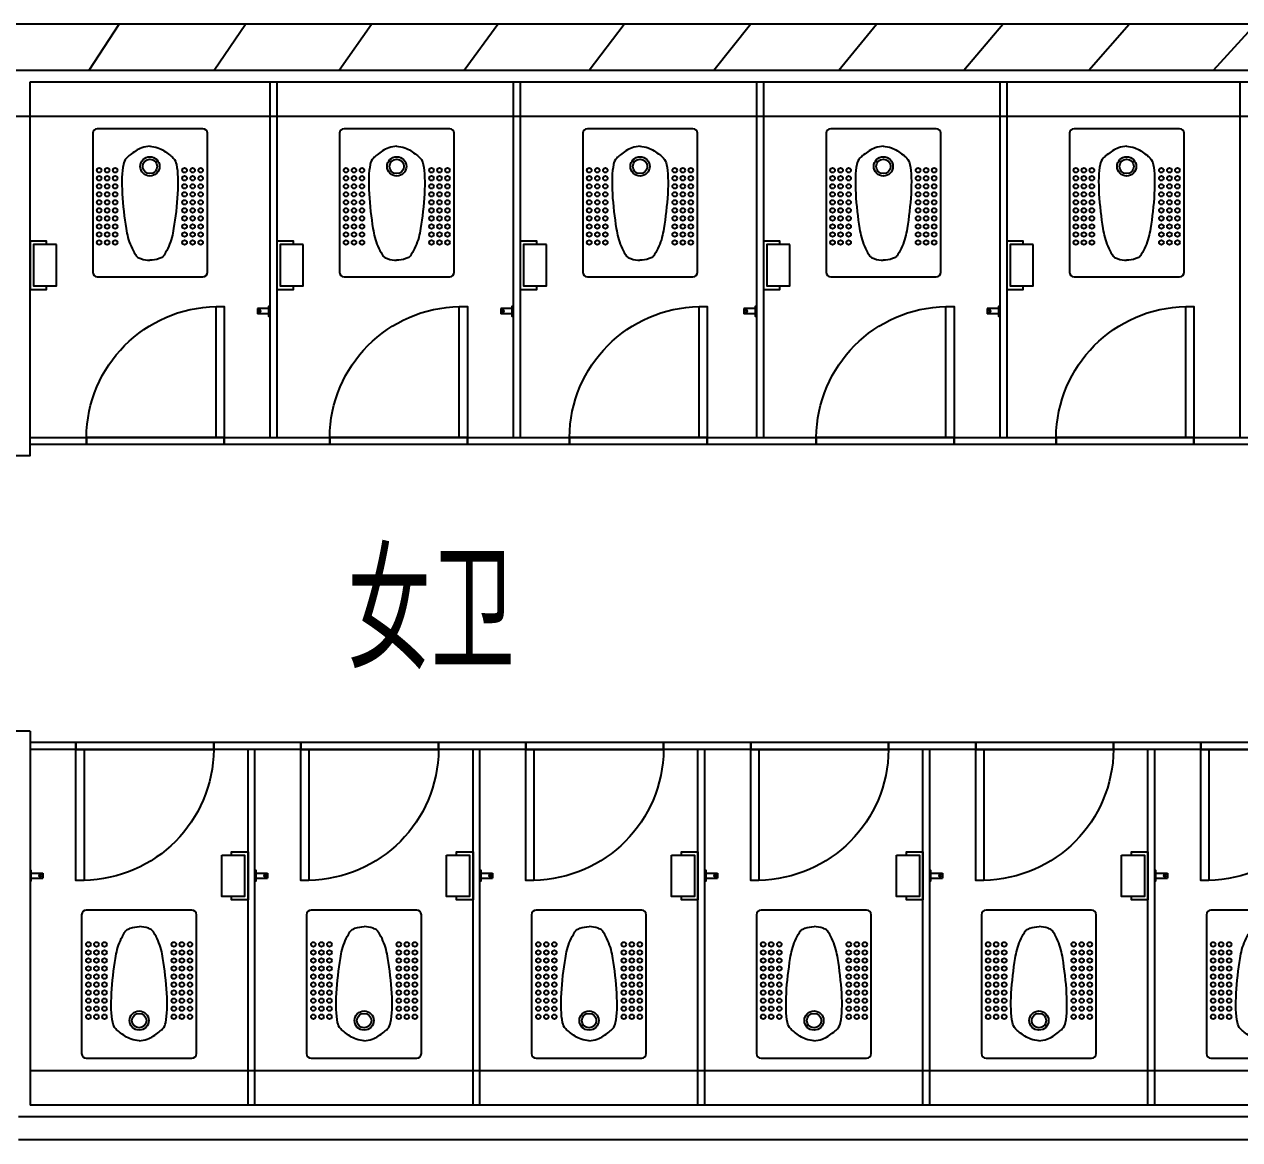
# Model space of a CAD drawing. Header units: inches. Extents: x 0 to 1813292486, y 0 to 3473589894.
# Drawn here: x 600608731 to 600614026, y 3473283558 to 3473288418 of the extents above; entities that cross this region are included whole.
import ezdxf

# ---------------------------------------------------------------- set-up
doc = ezdxf.new("R2010")
doc.units = ezdxf.units.IN
doc.header["$LTSCALE"] = 1000
doc.header["$MEASUREMENT"] = 0
doc.set_wipeout_variables(frame=1)
doc.linetypes.add('AX-MALL-GIRD-200$0$DOTE', pattern=[2.4200000000000004, 2, -0.2, 0.02, -0.2])
for name, color, linetype in [('A-Anno-Note', 241, 'Continuous'), ('AX-MALL-DIM-P02$0$A-Detl-Thin', 131, 'Continuous'), ('AX-MALL-GIRD-200$0$A-Grid', 222, 'AX-MALL-GIRD-200$0$DOTE'), ('AX-MALL-P02-200$0$A-Anno-Note', 241, 'Continuous'), ('AX-MALL-WALL-P02$0$A-Anno-Note', 241, 'Continuous'), ('AX-MALL-WALL-P02-QT$0$A-Anno-Note', 241, 'Continuous'), ('AX-MALL-WALL-P02-QT$0$A-Wall', 2, 'Continuous'), ('AX-MALL-WALL-P02-QT$0$A-Wall-Patt', 13, 'Continuous'), ('AX-MALL-WALL-P02-QT$0$A-Wind', 4, 'Continuous'), ('AX-MALL-WALL-P02-QT$0$AX-MALL-WALL-P01-QT$0$AX-MALL-WALL-P01-QT$0$FC--FURN', 40, 'Continuous'), ('AX-MALL-WALL-P02-QT$0$AX-MALL-WALL-P01-QT$0$AX-MALL-WALL-P01-QT$0$FF--FIXT（洁具、厨具）', 31, 'Continuous'), ('AX-MALL-WALL-P02-QT$0$AX-MALL-WALL-P01-QT$0$AX-MALL-WALL-P01-QT$0$FF--FURN_SF(固定家俱)', 40, 'Continuous'), ('AX-MALL-WALL-P02-QT$0$AX-MALL-WALL-P01-QT$0$AX-MALL-WALL-P01-QT$0$FF-DOOR（平面门）', 70, 'Continuous'), ('AX-MALL-WALL-P02-QT$0$AX-MALL-WALL-P02-QT$0$AX-MALL-WALL-P01-QT$0$AR--WALL-1（装饰增加墙体）', 150, 'Continuous'), ('AX-MALL-WALL-P02-QT$0$AX-MALL-WALL-P02-QT$0$AX-MALL-WALL-P01-QT$0$FC--FURN', 40, 'Continuous'), ('AX-MALL-WALL-P02-QT$0$AX-MALL-WALL-P02-QT$0$AX-MALL-WALL-P01-QT$0$FF--FIXT（洁具、厨具）', 31, 'Continuous'), ('AX-MALL-WALL-P02-QT$0$AX-MALL-WALL-P02-QT$0$AX-MALL-WALL-P01-QT$0$FF--FURN_SF(固定家俱)', 40, 'Continuous'), ('AX-MALL-WALL-P02-QT$0$AX-MALL-WALL-P02-QT$0$AX-MALL-WALL-P01-QT$0$FF-DOOR（平面门）', 70, 'Continuous'), ('AX-MALL-WALL-P02-QT$0$AX-MALL-WALL-P02-QT$0$AX-MALL-WALL-P01-QT$0$FF-装饰完成面', 30, 'Continuous'), ('AX-MALL-WORD-P02$0$A-Anno-Note', 241, 'Continuous'), ('AX-MALL-ZTKD-P02$0$A-Anno-Note', 241, 'Continuous')]:
    doc.layers.add(name, color=color, linetype=linetype)
doc.styles.add('AX-MALL-WORD-P02$0$STANDARD', font='gbenor.shx', dxfattribs={"bigfont": 'gbcbig.shx'})

# ---------------------------------------------------------------- blocks, each defined once
blk = doc.blocks.new('AX-MALL-WORD-P02')
at = {"layer": 'AX-MALL-WORD-P02$0$A-Anno-Note', "style": 'AX-MALL-WORD-P02$0$STANDARD'}
blk.add_text('女卫', height=506.3829787234042, rotation=339.5681613092015, dxfattribs=at).set_placement((600437161.8079875, 3473130231.835249))
blk = doc.blocks.new('AX-MALL-GIRD-200')
at = {"layer": 'AX-MALL-GIRD-200$0$A-Grid'}
blk.add_line((600244912.440112, 3473204422.954183), (600602808.4442104, 3473071096.1909), dxfattribs=at)
blk = doc.blocks.new('AX-MALL-WALL-P02-QT$0$AX-MALL-WALL-P02-QT$0$AX-MALL-WALL-P01-QT$0$ewfd')
at = {"color": 250}
blk.add_wipeout([(323302.6650249958, 466314.476409029), (323298.66332251864, 466314.88083868043), (323294.8776801148, 466316.0547571024), (323291.4435677846, 466317.9210806403), (323288.5228893721, 466320.33427340526), (323286.08336799627, 466323.29389360757), (323284.17001375026, 466326.8649335461), (323283.0009077253, 466330.8264101287), (323282.6650249958, 466334.476409029), (323282.6650249958, 466939.476409029), (323283.0420671921, 466943.34157746437), (323284.3234099986, 466947.45043933333), (323286.02257478185, 466950.568246157), (323288.5228893721, 466953.6185446527), (323291.46228950284, 466956.0444118499), (323294.8884147194, 466957.902595086), (323298.6645358611, 466959.0722271207), (323302.28252805094, 466959.47275109665), (323762.6650249958, 466959.476409029), (323766.52946304274, 466959.09951068443), (323770.24132166675, 466957.985858744), (323773.9191480949, 466956.0095488781), (323776.80716061953, 466953.6185446527), (323779.311224187, 466950.5626190435), (323781.16109574045, 466947.0853095415), (323782.277100065, 466943.3964232483), (323782.6650249958, 466939.476409029), (323782.6634575456, 466334.2260182323), (323782.25036350096, 466330.4249258885), (323781.12287244765, 466326.7752488927), (323779.27045070205, 466323.329219378), (323776.80716061953, 466320.33427340526), (323773.76255693275, 466317.8377556908), (323770.22400144854, 466315.95987925184), (323766.41464420885, 466314.8310442892), (323762.6650249958, 466314.476409029)], dxfattribs=at)
blk.add_lwpolyline([(323282.6650249958, 466939.476409029), (323282.6650249958, 466334.476409029, 0.414213562373095), (323302.6650249958, 466314.476409029), (323762.6650249958, 466314.476409029, 0.414213562373095), (323782.6650249958, 466334.476409029), (323782.6650249958, 466939.476409029, 0.414213562373095), (323762.6650249958, 466959.476409029), (323302.6650249958, 466959.476409029, 0.414213562373095)], format="xyb", close=True)
blk.add_lwpolyline([(323282.6650249958, 466939.476409029), (323282.6650249958, 466334.476409029, 0.414213562373095), (323302.6650249958, 466314.476409029), (323762.6650249958, 466314.476409029, 0.414213562373095), (323782.6650249958, 466334.476409029), (323782.6650249958, 466939.476409029, 0.414213562373095), (323762.6650249958, 466959.476409029), (323302.6650249958, 466959.476409029, 0.414213562373095)], format="xyb", close=True)
at = {"color": 251}
for centre, radius in [((323531.9863792658, 466795.3876582197), 41.94557274732505), ((323531.9863792658, 466795.3876582197), 41.94557274732505), ((323531.9863792658, 466795.3876582197), 31.45923512725858), ((323531.9863792658, 466795.3876582197), 31.45923512725858), ((323310.7681113989, 466778.643245542), 10), ((323310.7681113989, 466778.643245542), 10), ((323345.7681113989, 466778.643245542), 10), ((323345.7681113989, 466778.643245542), 10), ((323380.7681113989, 466778.643245542), 10), ((323380.7681113989, 466778.643245542), 10), ((323683.2046471327, 466778.643245542), 10), ((323683.2046471327, 466778.643245542), 10), ((323718.2046471327, 466778.643245542), 10), ((323718.2046471327, 466778.643245542), 10), ((323753.2046471327, 466778.643245542), 10), ((323753.2046471327, 466778.643245542), 10), ((323310.7681113989, 466743.643245542), 10), ((323310.7681113989, 466743.643245542), 10), ((323310.7681113989, 466708.643245542), 10), ((323310.7681113989, 466708.643245542), 10), ((323345.7681113989, 466743.643245542), 10), ((323345.7681113989, 466743.643245542), 10), ((323345.7681113989, 466708.643245542), 10), ((323345.7681113989, 466708.643245542), 10), ((323380.7681113989, 466743.643245542), 10), ((323380.7681113989, 466743.643245542), 10), ((323380.7681113989, 466708.643245542), 10), ((323380.7681113989, 466708.643245542), 10), ((323683.2046471327, 466743.643245542), 10), ((323683.2046471327, 466743.643245542), 10), ((323683.2046471327, 466708.643245542), 10), ((323683.2046471327, 466708.643245542), 10), ((323718.2046471327, 466743.643245542), 10), ((323718.2046471327, 466743.643245542), 10), ((323718.2046471327, 466708.643245542), 10), ((323718.2046471327, 466708.643245542), 10), ((323753.2046471327, 466743.643245542), 10), ((323753.2046471327, 466743.643245542), 10), ((323753.2046471327, 466708.643245542), 10), ((323753.2046471327, 466708.643245542), 10), ((323310.7681113989, 466673.643245542), 10), ((323310.7681113989, 466673.643245542), 10), ((323310.7681113989, 466638.643245542), 10), ((323310.7681113989, 466638.643245542), 10), ((323345.7681113989, 466673.643245542), 10), ((323345.7681113989, 466673.643245542), 10), ((323345.7681113989, 466638.643245542), 10), ((323345.7681113989, 466638.643245542), 10), ((323380.7681113989, 466673.643245542), 10), ((323380.7681113989, 466673.643245542), 10), ((323380.7681113989, 466638.643245542), 10), ((323380.7681113989, 466638.643245542), 10), ((323683.2046471327, 466673.643245542), 10), ((323683.2046471327, 466673.643245542), 10), ((323683.2046471327, 466638.643245542), 10), ((323683.2046471327, 466638.643245542), 10), ((323718.2046471327, 466673.643245542), 10), ((323718.2046471327, 466673.643245542), 10), ((323718.2046471327, 466638.643245542), 10), ((323718.2046471327, 466638.643245542), 10), ((323753.2046471327, 466673.643245542), 10), ((323753.2046471327, 466673.643245542), 10), ((323753.2046471327, 466638.643245542), 10), ((323753.2046471327, 466638.643245542), 10), ((323310.7681113989, 466603.643245542), 10), ((323310.7681113989, 466603.643245542), 10), ((323345.7681113989, 466603.643245542), 10), ((323345.7681113989, 466603.643245542), 10), ((323380.7681113989, 466603.643245542), 10), ((323380.7681113989, 466603.643245542), 10), ((323683.2046471327, 466603.643245542), 10), ((323683.2046471327, 466603.643245542), 10), ((323718.2046471327, 466603.643245542), 10), ((323718.2046471327, 466603.643245542), 10), ((323753.2046471327, 466603.643245542), 10), ((323753.2046471327, 466603.643245542), 10), ((323310.7681113989, 466568.643245542), 10), ((323310.7681113989, 466568.643245542), 10), ((323310.7681113989, 466533.643245542), 10), ((323310.7681113989, 466533.643245542), 10), ((323345.7681113989, 466568.643245542), 10), ((323345.7681113989, 466568.643245542), 10), ((323345.7681113989, 466533.643245542), 10), ((323345.7681113989, 466533.643245542), 10), ((323380.7681113989, 466568.643245542), 10), ((323380.7681113989, 466568.643245542), 10), ((323380.7681113989, 466533.643245542), 10), ((323380.7681113989, 466533.643245542), 10), ((323683.2046471327, 466568.643245542), 10), ((323683.2046471327, 466568.643245542), 10), ((323683.2046471327, 466533.643245542), 10), ((323683.2046471327, 466533.643245542), 10), ((323718.2046471327, 466568.643245542), 10), ((323718.2046471327, 466568.643245542), 10), ((323718.2046471327, 466533.643245542), 10), ((323718.2046471327, 466533.643245542), 10), ((323753.2046471327, 466568.643245542), 10), ((323753.2046471327, 466568.643245542), 10), ((323753.2046471327, 466533.643245542), 10), ((323753.2046471327, 466533.643245542), 10), ((323310.7681113989, 466498.643245542), 10), ((323310.7681113989, 466498.643245542), 10), ((323345.7681113989, 466498.643245542), 10), ((323345.7681113989, 466498.643245542), 10), ((323380.7681113989, 466498.643245542), 10), ((323380.7681113989, 466498.643245542), 10), ((323683.2046471327, 466498.643245542), 10), ((323683.2046471327, 466498.643245542), 10), ((323718.2046471327, 466498.643245542), 10), ((323718.2046471327, 466498.643245542), 10), ((323753.2046471327, 466498.643245542), 10), ((323753.2046471327, 466498.643245542), 10), ((323310.7681113989, 466463.643245542), 10), ((323310.7681113989, 466463.643245542), 10), ((323345.7681113989, 466463.643245542), 10), ((323345.7681113989, 466463.643245542), 10), ((323380.7681113989, 466463.643245542), 10), ((323380.7681113989, 466463.643245542), 10), ((323683.2046471327, 466463.643245542), 10), ((323683.2046471327, 466463.643245542), 10), ((323718.2046471327, 466463.643245542), 10), ((323718.2046471327, 466463.643245542), 10), ((323753.2046471327, 466463.643245542), 10), ((323753.2046471327, 466463.643245542), 10)]:
    blk.add_circle(centre, radius, dxfattribs=at)
for points in [[(323532.6650248766, 466883.8638216704), (323520.4717212916, 466882.2286032736), (323488.4597207308, 466877.707044959), (323456.0975703001, 466853.6599709837), (323422.9914146662, 466827.120705098), (323400.9047311546, 466758.5660919397), (323414.4005647899, 466603.1887380629), (323437.4916673899, 466472.9993421583), (323456.4092613461, 466429.9087465851), (323476.310454011, 466399.6364177166), (323500.2832683325, 466389.5506935481), (323519.2872260809, 466386.2547661074), (323531.2312737703, 466386.1751430504)], [(323532.6650248766, 466883.8638216704), (323520.4717212916, 466882.2286032736), (323488.4597207308, 466877.707044959), (323456.0975703001, 466853.6599709837), (323422.9914146662, 466827.120705098), (323400.9047311546, 466758.5660919397), (323414.4005647899, 466603.1887380629), (323437.4916673899, 466472.9993421583), (323456.4092613461, 466429.9087465851), (323476.310454011, 466399.6364177166), (323500.2832683325, 466389.5506935481), (323519.2872260809, 466386.2547661074), (323531.2312737703, 466386.1751430504)], [(323531.2312737703, 466883.8638216704), (323543.4245773553, 466882.2286032736), (323575.4365779161, 466877.707044959), (323607.7987283468, 466853.6599709837), (323640.9048839808, 466827.120705098), (323662.9915674924, 466758.5660919397), (323649.495733857, 466603.1887380629), (323626.4046312571, 466472.9993421583), (323607.4870373008, 466429.9087465851), (323587.585844636, 466399.6364177166), (323563.6130303144, 466389.5506935481), (323544.609072566, 466386.2547661074), (323531.2312737703, 466386.1751430504)], [(323531.2312737703, 466883.8638216704), (323543.4245773553, 466882.2286032736), (323575.4365779161, 466877.707044959), (323607.7987283468, 466853.6599709837), (323640.9048839808, 466827.120705098), (323662.9915674924, 466758.5660919397), (323649.495733857, 466603.1887380629), (323626.4046312571, 466472.9993421583), (323607.4870373008, 466429.9087465851), (323587.585844636, 466399.6364177166), (323563.6130303144, 466389.5506935481), (323544.609072566, 466386.2547661074), (323531.2312737703, 466386.1751430504)]]:
    blk.add_open_spline(points, degree=3, knots=[1.440812088750235, 1.440812088750235, 1.440812088750235, 1.440812088750235, 37.88296620825651, 97.35998109031364, 119.2773576006894, 162.7981170504426, 436.8467338138964, 475.3307935418813, 551.816729635075, 564.080937783323, 580.9239073624212, 621.6792270419107, 621.6792270419107, 621.6792270419107, 621.6792270419107])
blk = doc.blocks.new('AX-MALL-WALL-P02-QT$0$AX-MALL-WALL-P02-QT$0$AX-MALL-WALL-P01-QT$0$6栋二层平面图$0$t.holder')
blk.add_lwpolyline([(-171563.1068744659, -4429.84042078245), (-171563.1068744659, -4444.840420782449), (-171491.2254905701, -4444.840420782449), (-171491.2254900932, -4234.840420782449), (-171563.1068739891, -4234.840420782449), (-171563.1068744659, -4249.84042078245)])
blk.add_lwpolyline([(-171606.22549057, -4429.84042078245), (-171506.2254905701, -4429.84042078245), (-171506.2254905701, -4249.84042078245), (-171606.22549057, -4249.84042078245)], close=True)
blk = doc.blocks.new('AX-MALL-WALL-P02-QT$0$AX-MALL-WALL-P02-QT$0$AX-MALL-WALL-P01-QT$0$A$C25F07B65')
at = {"color": 1}
blk.add_lwpolyline([(-22.5, 0), (-22.5, -5), (22.5, -5), (22.5, 0)], close=True, dxfattribs=at)
for points in [[(-11, -5), (-11, -55)], [(11, -5), (11, -55)], [(11, -55), (-11, -55)]]:
    blk.add_lwpolyline(points, dxfattribs=at)
blk.add_circle((0, -45), 5, dxfattribs=at)
blk = doc.blocks.new('AX-MALL-WALL-P02-QT$0$AX-MALL-WALL-P02-QT$0$AX-MALL-WALL-P01-QT$0$VCDSV RT')
at = {"layer": 'AX-MALL-WALL-P02-QT$0$AX-MALL-WALL-P02-QT$0$AX-MALL-WALL-P01-QT$0$FF--FURN_SF(固定家俱)', "color": 251}
for points in [[(-1553098.84209966, -1826479.911805076), (-1553098.841555893, -1826509.899017009), (-1553698.84155756, -1826509.923115739), (-1553698.841553746, -1826479.935903796)], [(-1553098.84209966, -1826509.947214458), (-1553098.841555893, -1826479.960002525), (-1553698.84155756, -1826479.935903796), (-1553698.841553746, -1826509.923115739)]]:
    blk.add_lwpolyline(points, dxfattribs=at)
at = {"layer": 'AX-MALL-WALL-P02-QT$0$AX-MALL-WALL-P02-QT$0$AX-MALL-WALL-P01-QT$0$FF-DOOR（平面门）', "color": 251}
blk.add_lwpolyline([(-1553698.841553746, -1826479.923115739), (-1553098.84209966, -1826479.911805076, 0.4070509368306434), (-1553664.217446385, -1825909.914594877)], format="xyb", dxfattribs=at)
at = {"layer": 'AX-MALL-WALL-P02-QT$0$AX-MALL-WALL-P02-QT$0$AX-MALL-WALL-P01-QT$0$FF-DOOR（平面门）', "color": 3}
blk.add_lwpolyline([(-1553663.633202611, -1825909.923566568), (-1553698.841534672, -1825909.923565615), (-1553698.841553746, -1826479.935903796), (-1553663.633221684, -1826479.93590475)], close=True, dxfattribs=at)
blk = doc.blocks.new('AX-MALL-WALL-P02-QT$0$AX-MALL-WALL-P01-QT$0$AX-MALL-WALL-P01-QT$0$A$C25F07B65')
at = {"color": 1}
blk.add_lwpolyline([(-22.5, 0), (-22.5, -5), (22.5, -5), (22.5, 0)], close=True, dxfattribs=at)
for points in [[(-11, -5), (-11, -55)], [(11, -5), (11, -55)], [(11, -55), (-11, -55)]]:
    blk.add_lwpolyline(points, dxfattribs=at)
blk.add_circle((0, -45), 5, dxfattribs=at)
blk = doc.blocks.new('AX-MALL-WALL-P02-QT$0$AX-MALL-WALL-P01-QT$0$AX-MALL-WALL-P01-QT$0$VCDSV RT')
at = {"layer": 'AX-MALL-WALL-P02-QT$0$AX-MALL-WALL-P01-QT$0$AX-MALL-WALL-P01-QT$0$FF--FURN_SF(固定家俱)', "color": 251}
for points in [[(-1553098.84209966, -1826479.911805076), (-1553098.841555893, -1826509.899017009), (-1553698.84155756, -1826509.923115739), (-1553698.841553746, -1826479.935903796)], [(-1553098.84209966, -1826509.947214458), (-1553098.841555893, -1826479.960002525), (-1553698.84155756, -1826479.935903796), (-1553698.841553746, -1826509.923115739)]]:
    blk.add_lwpolyline(points, dxfattribs=at)
at = {"layer": 'AX-MALL-WALL-P02-QT$0$AX-MALL-WALL-P01-QT$0$AX-MALL-WALL-P01-QT$0$FF-DOOR（平面门）', "color": 251}
blk.add_lwpolyline([(-1553698.841553746, -1826479.923115739), (-1553098.84209966, -1826479.911805076, 0.4070509368306434), (-1553664.217446385, -1825909.914594877)], format="xyb", dxfattribs=at)
at = {"layer": 'AX-MALL-WALL-P02-QT$0$AX-MALL-WALL-P01-QT$0$AX-MALL-WALL-P01-QT$0$FF-DOOR（平面门）', "color": 3}
blk.add_lwpolyline([(-1553663.633202611, -1825909.923566568), (-1553698.841534672, -1825909.923565615), (-1553698.841553746, -1826479.935903796), (-1553663.633221684, -1826479.93590475)], close=True, dxfattribs=at)
blk = doc.blocks.new('AX-MALL-WALL-P02-QT$0$AX-MALL-WALL-P01-QT$0$AX-MALL-WALL-P01-QT$0$6栋二层平面图$0$t.holder')
blk.add_lwpolyline([(-171563.1068744659, -4429.84042078245), (-171563.1068744659, -4444.840420782449), (-171491.2254905701, -4444.840420782449), (-171491.2254900932, -4234.840420782449), (-171563.1068739891, -4234.840420782449), (-171563.1068744659, -4249.84042078245)])
blk.add_lwpolyline([(-171606.22549057, -4429.84042078245), (-171506.2254905701, -4429.84042078245), (-171506.2254905701, -4249.84042078245), (-171606.22549057, -4249.84042078245)], close=True)
blk = doc.blocks.new('AX-MALL-WALL-P02-QT$0$AX-MALL-WALL-P01-QT$0$AX-MALL-WALL-P01-QT$0$ewfd')
at = {"color": 250}
blk.add_wipeout([(323302.6650249958, 466314.476409029), (323298.66332251864, 466314.88083868043), (323294.8776801148, 466316.0547571024), (323291.4435677846, 466317.9210806403), (323288.5228893721, 466320.33427340526), (323286.08336799627, 466323.29389360757), (323284.17001375026, 466326.8649335461), (323283.0009077253, 466330.8264101287), (323282.6650249958, 466334.476409029), (323282.6650249958, 466939.476409029), (323283.0420671921, 466943.34157746437), (323284.3234099986, 466947.45043933333), (323286.02257478185, 466950.568246157), (323288.5228893721, 466953.6185446527), (323291.46228950284, 466956.0444118499), (323294.8884147194, 466957.902595086), (323298.6645358611, 466959.0722271207), (323302.28252805094, 466959.47275109665), (323762.6650249958, 466959.476409029), (323766.52946304274, 466959.09951068443), (323770.24132166675, 466957.985858744), (323773.9191480949, 466956.0095488781), (323776.80716061953, 466953.6185446527), (323779.311224187, 466950.5626190435), (323781.16109574045, 466947.0853095415), (323782.277100065, 466943.3964232483), (323782.6650249958, 466939.476409029), (323782.6634575456, 466334.2260182323), (323782.25036350096, 466330.4249258885), (323781.12287244765, 466326.7752488927), (323779.27045070205, 466323.329219378), (323776.80716061953, 466320.33427340526), (323773.76255693275, 466317.8377556908), (323770.22400144854, 466315.95987925184), (323766.41464420885, 466314.8310442892), (323762.6650249958, 466314.476409029)], dxfattribs=at)
blk.add_lwpolyline([(323282.6650249958, 466939.476409029), (323282.6650249958, 466334.476409029, 0.414213562373095), (323302.6650249958, 466314.476409029), (323762.6650249958, 466314.476409029, 0.414213562373095), (323782.6650249958, 466334.476409029), (323782.6650249958, 466939.476409029, 0.414213562373095), (323762.6650249958, 466959.476409029), (323302.6650249958, 466959.476409029, 0.414213562373095)], format="xyb", close=True)
blk.add_lwpolyline([(323282.6650249958, 466939.476409029), (323282.6650249958, 466334.476409029, 0.414213562373095), (323302.6650249958, 466314.476409029), (323762.6650249958, 466314.476409029, 0.414213562373095), (323782.6650249958, 466334.476409029), (323782.6650249958, 466939.476409029, 0.414213562373095), (323762.6650249958, 466959.476409029), (323302.6650249958, 466959.476409029, 0.414213562373095)], format="xyb", close=True)
at = {"color": 251}
for centre, radius in [((323531.9863792658, 466795.3876582197), 41.94557274732505), ((323531.9863792658, 466795.3876582197), 41.94557274732505), ((323531.9863792658, 466795.3876582197), 31.45923512725858), ((323531.9863792658, 466795.3876582197), 31.45923512725858), ((323310.7681113989, 466778.643245542), 10), ((323310.7681113989, 466778.643245542), 10), ((323345.7681113989, 466778.643245542), 10), ((323345.7681113989, 466778.643245542), 10), ((323380.7681113989, 466778.643245542), 10), ((323380.7681113989, 466778.643245542), 10), ((323683.2046471327, 466778.643245542), 10), ((323683.2046471327, 466778.643245542), 10), ((323718.2046471327, 466778.643245542), 10), ((323718.2046471327, 466778.643245542), 10), ((323753.2046471327, 466778.643245542), 10), ((323753.2046471327, 466778.643245542), 10), ((323310.7681113989, 466743.643245542), 10), ((323310.7681113989, 466743.643245542), 10), ((323310.7681113989, 466708.643245542), 10), ((323310.7681113989, 466708.643245542), 10), ((323345.7681113989, 466743.643245542), 10), ((323345.7681113989, 466743.643245542), 10), ((323345.7681113989, 466708.643245542), 10), ((323345.7681113989, 466708.643245542), 10), ((323380.7681113989, 466743.643245542), 10), ((323380.7681113989, 466743.643245542), 10), ((323380.7681113989, 466708.643245542), 10), ((323380.7681113989, 466708.643245542), 10), ((323683.2046471327, 466743.643245542), 10), ((323683.2046471327, 466743.643245542), 10), ((323683.2046471327, 466708.643245542), 10), ((323683.2046471327, 466708.643245542), 10), ((323718.2046471327, 466743.643245542), 10), ((323718.2046471327, 466743.643245542), 10), ((323718.2046471327, 466708.643245542), 10), ((323718.2046471327, 466708.643245542), 10), ((323753.2046471327, 466743.643245542), 10), ((323753.2046471327, 466743.643245542), 10), ((323753.2046471327, 466708.643245542), 10), ((323753.2046471327, 466708.643245542), 10), ((323310.7681113989, 466673.643245542), 10), ((323310.7681113989, 466673.643245542), 10), ((323310.7681113989, 466638.643245542), 10), ((323310.7681113989, 466638.643245542), 10), ((323345.7681113989, 466673.643245542), 10), ((323345.7681113989, 466673.643245542), 10), ((323345.7681113989, 466638.643245542), 10), ((323345.7681113989, 466638.643245542), 10), ((323380.7681113989, 466673.643245542), 10), ((323380.7681113989, 466673.643245542), 10), ((323380.7681113989, 466638.643245542), 10), ((323380.7681113989, 466638.643245542), 10), ((323683.2046471327, 466673.643245542), 10), ((323683.2046471327, 466673.643245542), 10), ((323683.2046471327, 466638.643245542), 10), ((323683.2046471327, 466638.643245542), 10), ((323718.2046471327, 466673.643245542), 10), ((323718.2046471327, 466673.643245542), 10), ((323718.2046471327, 466638.643245542), 10), ((323718.2046471327, 466638.643245542), 10), ((323753.2046471327, 466673.643245542), 10), ((323753.2046471327, 466673.643245542), 10), ((323753.2046471327, 466638.643245542), 10), ((323753.2046471327, 466638.643245542), 10), ((323310.7681113989, 466603.643245542), 10), ((323310.7681113989, 466603.643245542), 10), ((323345.7681113989, 466603.643245542), 10), ((323345.7681113989, 466603.643245542), 10), ((323380.7681113989, 466603.643245542), 10), ((323380.7681113989, 466603.643245542), 10), ((323683.2046471327, 466603.643245542), 10), ((323683.2046471327, 466603.643245542), 10), ((323718.2046471327, 466603.643245542), 10), ((323718.2046471327, 466603.643245542), 10), ((323753.2046471327, 466603.643245542), 10), ((323753.2046471327, 466603.643245542), 10), ((323310.7681113989, 466568.643245542), 10), ((323310.7681113989, 466568.643245542), 10), ((323310.7681113989, 466533.643245542), 10), ((323310.7681113989, 466533.643245542), 10), ((323345.7681113989, 466568.643245542), 10), ((323345.7681113989, 466568.643245542), 10), ((323345.7681113989, 466533.643245542), 10), ((323345.7681113989, 466533.643245542), 10), ((323380.7681113989, 466568.643245542), 10), ((323380.7681113989, 466568.643245542), 10), ((323380.7681113989, 466533.643245542), 10), ((323380.7681113989, 466533.643245542), 10), ((323683.2046471327, 466568.643245542), 10), ((323683.2046471327, 466568.643245542), 10), ((323683.2046471327, 466533.643245542), 10), ((323683.2046471327, 466533.643245542), 10), ((323718.2046471327, 466568.643245542), 10), ((323718.2046471327, 466568.643245542), 10), ((323718.2046471327, 466533.643245542), 10), ((323718.2046471327, 466533.643245542), 10), ((323753.2046471327, 466568.643245542), 10), ((323753.2046471327, 466568.643245542), 10), ((323753.2046471327, 466533.643245542), 10), ((323753.2046471327, 466533.643245542), 10), ((323310.7681113989, 466498.643245542), 10), ((323310.7681113989, 466498.643245542), 10), ((323345.7681113989, 466498.643245542), 10), ((323345.7681113989, 466498.643245542), 10), ((323380.7681113989, 466498.643245542), 10), ((323380.7681113989, 466498.643245542), 10), ((323683.2046471327, 466498.643245542), 10), ((323683.2046471327, 466498.643245542), 10), ((323718.2046471327, 466498.643245542), 10), ((323718.2046471327, 466498.643245542), 10), ((323753.2046471327, 466498.643245542), 10), ((323753.2046471327, 466498.643245542), 10), ((323310.7681113989, 466463.643245542), 10), ((323310.7681113989, 466463.643245542), 10), ((323345.7681113989, 466463.643245542), 10), ((323345.7681113989, 466463.643245542), 10), ((323380.7681113989, 466463.643245542), 10), ((323380.7681113989, 466463.643245542), 10), ((323683.2046471327, 466463.643245542), 10), ((323683.2046471327, 466463.643245542), 10), ((323718.2046471327, 466463.643245542), 10), ((323718.2046471327, 466463.643245542), 10), ((323753.2046471327, 466463.643245542), 10), ((323753.2046471327, 466463.643245542), 10)]:
    blk.add_circle(centre, radius, dxfattribs=at)
for points in [[(323532.6650248766, 466883.8638216704), (323520.4717212916, 466882.2286032736), (323488.4597207308, 466877.707044959), (323456.0975703001, 466853.6599709837), (323422.9914146662, 466827.120705098), (323400.9047311546, 466758.5660919397), (323414.4005647899, 466603.1887380629), (323437.4916673899, 466472.9993421583), (323456.4092613461, 466429.9087465851), (323476.310454011, 466399.6364177166), (323500.2832683325, 466389.5506935481), (323519.2872260809, 466386.2547661074), (323531.2312737703, 466386.1751430504)], [(323532.6650248766, 466883.8638216704), (323520.4717212916, 466882.2286032736), (323488.4597207308, 466877.707044959), (323456.0975703001, 466853.6599709837), (323422.9914146662, 466827.120705098), (323400.9047311546, 466758.5660919397), (323414.4005647899, 466603.1887380629), (323437.4916673899, 466472.9993421583), (323456.4092613461, 466429.9087465851), (323476.310454011, 466399.6364177166), (323500.2832683325, 466389.5506935481), (323519.2872260809, 466386.2547661074), (323531.2312737703, 466386.1751430504)], [(323531.2312737703, 466883.8638216704), (323543.4245773553, 466882.2286032736), (323575.4365779161, 466877.707044959), (323607.7987283468, 466853.6599709837), (323640.9048839808, 466827.120705098), (323662.9915674924, 466758.5660919397), (323649.495733857, 466603.1887380629), (323626.4046312571, 466472.9993421583), (323607.4870373008, 466429.9087465851), (323587.585844636, 466399.6364177166), (323563.6130303144, 466389.5506935481), (323544.609072566, 466386.2547661074), (323531.2312737703, 466386.1751430504)], [(323531.2312737703, 466883.8638216704), (323543.4245773553, 466882.2286032736), (323575.4365779161, 466877.707044959), (323607.7987283468, 466853.6599709837), (323640.9048839808, 466827.120705098), (323662.9915674924, 466758.5660919397), (323649.495733857, 466603.1887380629), (323626.4046312571, 466472.9993421583), (323607.4870373008, 466429.9087465851), (323587.585844636, 466399.6364177166), (323563.6130303144, 466389.5506935481), (323544.609072566, 466386.2547661074), (323531.2312737703, 466386.1751430504)]]:
    blk.add_open_spline(points, degree=3, knots=[1.440812088750235, 1.440812088750235, 1.440812088750235, 1.440812088750235, 37.88296620825651, 97.35998109031364, 119.2773576006894, 162.7981170504426, 436.8467338138964, 475.3307935418813, 551.816729635075, 564.080937783323, 580.9239073624212, 621.6792270419107, 621.6792270419107, 621.6792270419107, 621.6792270419107])
blk = doc.blocks.new('AX-MALL-WALL-P02-QT$0$cs3')
at = {"layer": 'AX-MALL-WALL-P02-QT$0$AX-MALL-WALL-P01-QT$0$AX-MALL-WALL-P01-QT$0$FF--FURN_SF(固定家俱)', "ltscale": 2}
blk.add_line((31121.91661787033, -2187.51030254364), (36391.9190107584, -2187.510297775269), dxfattribs=at)
for points in [[(32167.29011082649, -2037.510302066803), (32167.29011046886, -3587.510303020477)], [(32197.29010081291, -2037.51030254364), (32197.29010105133, -3587.510303020477)], [(33227.29058730602, -2037.51030254364), (33227.29058730602, -3587.510304450989)], [(33257.29057776928, -2037.510303020477), (33257.29057788849, -3587.510303974152)], [(34287.29106390476, -2037.51030254364), (34287.29106414318, -3587.510303974152)], [(34317.29105436802, -2037.510303497314), (34317.29105436802, -3587.510303497314)], [(35347.29154086113, -2037.510303497314), (35347.2915405035, -3587.510304927826)], [(35377.29153120518, -2037.510303974152), (35377.29153108597, -3587.510304927826)], [(36391.91901087761, -2037.51030254364), (36391.91901111603, -3587.51030254364)], [(31121.91711688042, -3587.51030254364), (36361.91707825661, -3587.510302066803)], [(34271.91708791256, -3587.510302066803), (37950.90594255924, -3587.510303974152)], [(31121.91711676121, -3617.510292053223), (36361.91699385643, -3617.51029253006)], [(34271.91708779335, -3617.510292053223), (37950.90594160557, -3617.51029253006)]]:
    blk.add_lwpolyline(points, dxfattribs=at)
at = {"layer": 'AX-MALL-WALL-P02-QT$0$AX-MALL-WALL-P02-QT$0$AX-MALL-WALL-P01-QT$0$AR--WALL-1（装饰增加墙体）', "color": 151, "ltscale": 0.04}
for p, q in [((38001.91656339169, -6547.504326343536), (31071.91662120819, -6547.504330158234)), ((38001.91656327248, -6647.504326820374), (31071.91662108898, -6647.504331111908))]:
    blk.add_line(p, q, dxfattribs=at)
at = {"layer": 'AX-MALL-WALL-P02-QT$0$AX-MALL-WALL-P02-QT$0$AX-MALL-WALL-P01-QT$0$FC--FURN', "ltscale": 2}
blk.add_lwpolyline([(37951.91656327248, -6347.504128932953), (31122.92723858356, -6347.504134654999)], dxfattribs=at)
at = {"layer": 'AX-MALL-WALL-P02-QT$0$AX-MALL-WALL-P02-QT$0$AX-MALL-WALL-P01-QT$0$FF--FURN_SF(固定家俱)', "ltscale": 2}
for points in [[(34801.91609275341, -4917.504139900208), (31122.92723786831, -4917.504143238068)], [(37951.91606354713, -4917.504137992859), (32711.91618680954, -4917.504141807556)], [(34801.91609203815, -4947.504130363464), (31122.92723786831, -4947.504133701324)], [(32071.91662144661, -6497.504133224487), (32071.91661953926, -4947.504133701324)], [(32101.9166110754, -6497.504134178162), (32101.91661000252, -4947.50413274765)], [(37951.9160630703, -4947.50412940979), (32711.91610181332, -4947.504132270813)], [(33051.91661095619, -6497.50413274765), (33051.91661036015, -4947.504132270813)], [(33081.9166020155, -6497.50413274765), (33081.91660094261, -4947.504132270813)], [(34031.91660189629, -6497.504131793976), (34031.91660070419, -4947.504132270813)], [(34031.91660189629, -6497.504131793976), (34031.91660070419, -4947.504132270813)], [(34061.91659152508, -6497.504133224487), (34061.91659104824, -4947.504130363464)], [(34061.91659152508, -6497.504133224487), (34061.91659104824, -4947.504130363464)], [(35011.9165917635, -6497.504130363464), (35011.91659069061, -4947.504130840302)], [(35041.91658222675, -6497.504130363464), (35041.91658115387, -4947.504130840302)], [(35991.91658270359, -6497.504129886627), (35991.91658163071, -4947.504130363464)], [(36021.91657280922, -6497.504130840302), (36021.91657221317, -4947.504130840302)]]:
    blk.add_lwpolyline(points, dxfattribs=at)
at = {"layer": 'AX-MALL-WALL-P02-QT$0$AX-MALL-WALL-P02-QT$0$AX-MALL-WALL-P01-QT$0$FF-装饰完成面'}
for p, q in [((31121.91661894321, -3517.510488986969), (31121.91661775112, -2037.510303497314)), ((31121.91661989689, -4867.510489463806), (30921.91662013531, -4867.510489463806)), ((31121.91661989689, -4867.510489463806), (31121.91662120819, -6497.504330158234)), ((37951.91656351089, -6497.504325389862), (31121.91662120819, -6497.504330158234))]:
    blk.add_line(p, q, dxfattribs=at)
blk.add_lwpolyline([(31121.91661775112, -2037.510303497314), (37501.91655564308, -2037.510303497314)], dxfattribs=at)
blk.add_lwpolyline([(30921.91661834717, -2487.51030254364), (30921.91661882401, -3460.676017284393, -0.4142135623730951), (30916.9166187048, -3465.676018714905), (30171.91661858559, -3465.676019191742), (30171.91661918163, -3665.676016330719), (31121.91661906242, -3665.676016807556), (31121.91661894321, -3517.510488986969)], format="xyb", dxfattribs=at)
at = {"layer": 'AX-MALL-WALL-P02-QT$0$AX-MALL-WALL-P01-QT$0$AX-MALL-WALL-P01-QT$0$FC--FURN', "color": 70}
for p in [(-291887.8704119921, -469201.9867119789), (-290812.4969286919, -469201.9867119789), (-289752.4964522123, -469201.9867129326), (-288692.4959753752, -469201.9867124557), (-287632.4954986572, -469201.9867138863)]:
    blk.add_blockref('AX-MALL-WALL-P02-QT$0$AX-MALL-WALL-P01-QT$0$AX-MALL-WALL-P01-QT$0$ewfd', p, dxfattribs=at)
at = {"layer": 'AX-MALL-WALL-P02-QT$0$AX-MALL-WALL-P01-QT$0$AX-MALL-WALL-P01-QT$0$FF--FIXT（洁具、厨具）', "ltscale": 3, "rotation": 179.9999961580185}
for p in [(-140369.3086668253, -7177.339224338531), (-139293.9356844425, -7177.339224338531), (-138233.9352078438, -7177.339223861694), (-137173.9347311258, -7177.339224815369), (-136113.9342546463, -7177.339225292206)]:
    blk.add_blockref('AX-MALL-WALL-P02-QT$0$AX-MALL-WALL-P01-QT$0$AX-MALL-WALL-P01-QT$0$6栋二层平面图$0$t.holder', p, dxfattribs=at)
at = {"layer": 'AX-MALL-WALL-P02-QT$0$AX-MALL-WALL-P01-QT$0$AX-MALL-WALL-P01-QT$0$FF--FIXT（洁具、厨具）', "extrusion": (0, 0, -1), "zscale": -1, "rotation": 90}
for p in [(-32167.29011034966, -3037.51030254364), (-33227.2905870676, -3037.51030254364), (-34287.29106366634, -3037.510303020477), (-35347.29154026508, -3037.510303497314)]:
    blk.add_blockref('AX-MALL-WALL-P02-QT$0$AX-MALL-WALL-P01-QT$0$AX-MALL-WALL-P01-QT$0$A$C25F07B65', p, dxfattribs=at)
at = {"layer": 'AX-MALL-WALL-P02-QT$0$AX-MALL-WALL-P01-QT$0$AX-MALL-WALL-P01-QT$0$FF-DOOR（平面门）', "color": 2, "extrusion": (0, 0, -1), "zscale": -1}
for p in [(1521731.551446915, 1822892.38872242), (1520671.550969958, 1822892.388723373), (1519626.924469829, 1822892.388723373), (1518551.55001688, 1822892.388723373), (1517506.922546387, 1822892.388724804)]:
    blk.add_blockref('AX-MALL-WALL-P02-QT$0$AX-MALL-WALL-P01-QT$0$AX-MALL-WALL-P01-QT$0$VCDSV RT', p, dxfattribs=at)
at = {"layer": 'AX-MALL-WALL-P02-QT$0$AX-MALL-WALL-P02-QT$0$AX-MALL-WALL-P01-QT$0$FC--FURN', "color": 70, "rotation": 180.0000000395197}
for p in [(355129.3900755644, 460666.9724988937), (356109.3900655508, 460666.9724984169), (357089.3900562525, 460666.9725003242), (358069.3900463581, 460666.9724998474), (359049.3900365829, 460666.9725012779), (360029.3900276423, 460666.9725017548)]:
    blk.add_blockref('AX-MALL-WALL-P02-QT$0$AX-MALL-WALL-P02-QT$0$AX-MALL-WALL-P01-QT$0$ewfd', p, dxfattribs=at)
at = {"layer": 'AX-MALL-WALL-P02-QT$0$AX-MALL-WALL-P02-QT$0$AX-MALL-WALL-P01-QT$0$FF--FIXT（洁具、厨具）', "ltscale": 3, "extrusion": (0, 0, -1), "zscale": -1, "rotation": 179.9999961184987}
for p in [(-203563.1424100399, -9837.332936286926), (-204543.1423993111, -9837.332936286926), (-205523.1423808336, -9837.332934379578), (-205523.1423808336, -9837.332934379578), (-206503.1423743963, -9837.332934379578), (-206503.1423755884, -9837.332933425903), (-207483.1423721313, -9837.332934379578)]:
    blk.add_blockref('AX-MALL-WALL-P02-QT$0$AX-MALL-WALL-P02-QT$0$AX-MALL-WALL-P01-QT$0$6栋二层平面图$0$t.holder', p, dxfattribs=at)
at = {"layer": 'AX-MALL-WALL-P02-QT$0$AX-MALL-WALL-P02-QT$0$AX-MALL-WALL-P01-QT$0$FF--FIXT（洁具、厨具）', "rotation": 90.00000003951976}
for p in [(31121.91662037373, -5497.504135131836), (32101.91661036015, -5497.504133701324), (33081.91660070419, -5497.504132270813), (34061.91659104824, -5497.504131793976), (35041.91658198833, -5497.504130840302), (36021.91657280922, -5497.504130363464)]:
    blk.add_blockref('AX-MALL-WALL-P02-QT$0$AX-MALL-WALL-P02-QT$0$AX-MALL-WALL-P01-QT$0$A$C25F07B65', p, dxfattribs=at)
at = {"layer": 'AX-MALL-WALL-P02-QT$0$AX-MALL-WALL-P02-QT$0$AX-MALL-WALL-P01-QT$0$FF-DOOR（平面门）', "color": 2, "extrusion": (0, 0, -1), "zscale": -0.9999999999999999, "rotation": 179.9999999604801}
for p in [(-1585020.759430766, -1831427.40665102), (-1586000.759420633, -1831427.40664959), (-1586980.759411693, -1831427.40664959), (-1587960.759401798, -1831427.406648159), (-1588940.759391904, -1831427.406648636), (-1589920.759382367, -1831427.406647205)]:
    blk.add_blockref('AX-MALL-WALL-P02-QT$0$AX-MALL-WALL-P02-QT$0$AX-MALL-WALL-P01-QT$0$VCDSV RT', p, dxfattribs=at)
blk = doc.blocks.new('AX-MALL-WALL-P02-QT')
at = {"layer": 'AX-MALL-WALL-P02-QT$0$A-Wind'}
blk.add_blockref('AX-MALL-GIRD-200', (0, 0), dxfattribs=at)
at = {"layer": 'AX-MALL-WALL-P02-QT$0$A-Anno-Note', "rotation": 339.5681613093759}
blk.add_blockref('AX-MALL-WALL-P02-QT$0$cs3', (600408307.6306978, 3473145887.821014), dxfattribs=at)
at = {"layer": 'AX-MALL-WALL-P02-QT$0$A-Wall-Patt'}
h = blk.add_hatch(dxfattribs=at)
h.set_pattern_fill('普通砖', color=256, scale=200, style=0)
h.set_pattern_definition([(45, (0, 359.0227), (-353.55353201463, 353.55353201463), [])])
h.paths.add_polyline_path([(600443482.1868627, 3473130876.751067), (600425536.9488508, 3473137561.878794), (600425467.1302844, 3473137374.461165), (600443224.9506671, 3473130759.152004)])
at = {"layer": 'AX-MALL-WALL-P02-QT$0$A-Wall'}
for p, q in [((600443482.1868627, 3473130876.751067), (600425536.9488508, 3473137561.878794)), ((600425467.1302844, 3473137374.461165), (600443224.9506671, 3473130759.152004))]:
    blk.add_line(p, q, dxfattribs=at)
blk = doc.blocks.new('AX-MALL-WALL-P02')
at = {"layer": 'AX-MALL-WALL-P02$0$A-Anno-Note'}
blk.add_blockref('AX-MALL-WORD-P02', (0, 0), dxfattribs=at)
blk.add_blockref('AX-MALL-WALL-P02-QT', (0, 0), dxfattribs=at)
blk = doc.blocks.new('AX-MALL-ZTKD-P02')
at = {"layer": 'AX-MALL-ZTKD-P02$0$A-Anno-Note'}
blk.add_blockref('AX-MALL-GIRD-200', (0, 0), dxfattribs=at)
blk = doc.blocks.new('AX-MALL-DIM-P02')
at = {"layer": 'AX-MALL-DIM-P02$0$A-Detl-Thin'}
blk.add_blockref('AX-MALL-ZTKD-P02', (-2.384185791015625e-06, 9.5367431640625e-07), dxfattribs=at)
blk = doc.blocks.new('AX-MALL-P02-200')
at = {"layer": 'AX-MALL-P02-200$0$A-Anno-Note'}
blk.add_blockref('AX-MALL-WALL-P02', (0, 0), dxfattribs=at)
blk.add_blockref('AX-MALL-DIM-P02', (0, 0), dxfattribs=at)

msp = doc.modelspace()

# ---------------------------------------------------------------- block references
at = {"layer": 'A-Anno-Note', "rotation": 20.43183869077545}
msp.add_blockref('AX-MALL-P02-200', (1250392458.527329, 9048125.682563305), dxfattribs=at)

doc.saveas('drawing.dxf')
